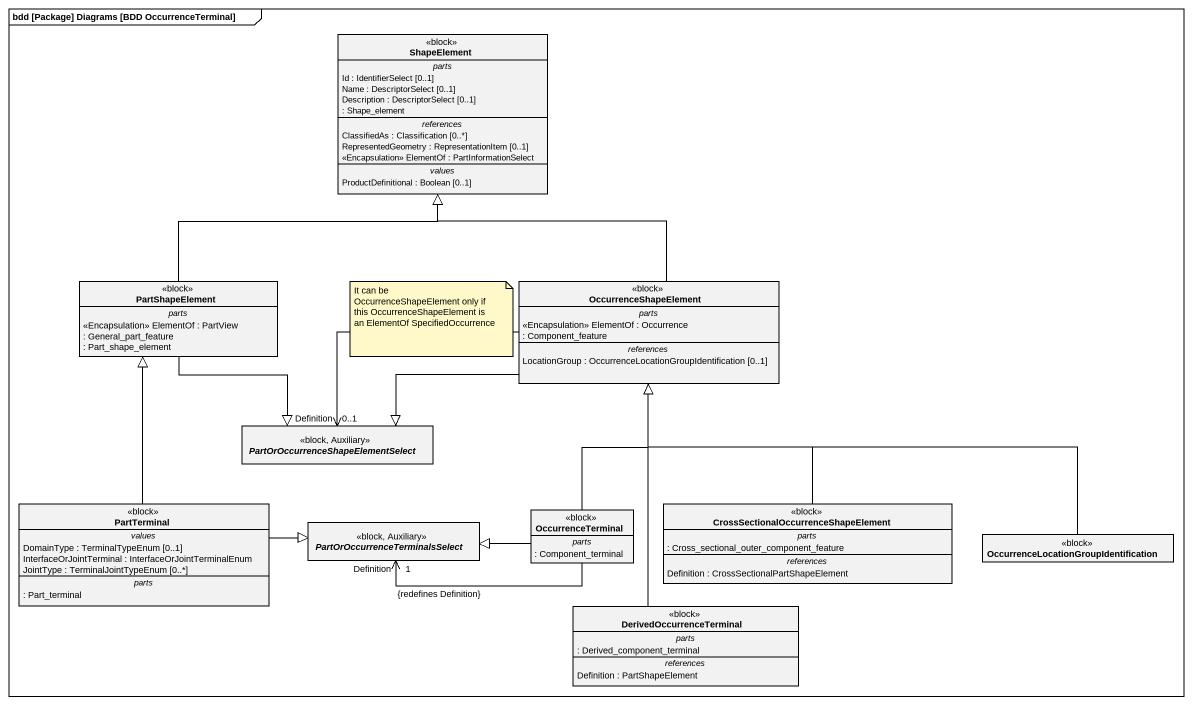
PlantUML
@startuml
mainframe bdd [Package] Diagrams [BDD OccurrenceTerminal]
hide circle
hide empty members
class ShapeElement <<block>> {
  -- parts --
  Id : IdentifierSelect [0..1]
  Name : DescriptorSelect [0..1]
  Description : DescriptorSelect [0..1]
  : Shape_element
  -- references --
  ClassifiedAs : Classification [0..*]
  RepresentedGeometry : RepresentationItem [0..1]
  <<Encapsulation>> ElementOf : PartInformationSelect
  -- values --
  ProductDefinitional : Boolean [0..1]
}
class PartShapeElement <<block>> {
  -- parts --
  <<Encapsulation>> ElementOf : PartView
  : General_part_feature
  : Part_shape_element
}
class OccurrenceShapeElement <<block>> {
  -- parts --
  <<Encapsulation>> ElementOf : Occurrence
  : Component_feature
  -- references --
  LocationGroup : OccurrenceLocationGroupIdentification [0..1]
}
abstract class "PartOrOccurrenceShapeElementSelect" as PartOrOccurrenceShapeElement <<block, Auxiliary>>
class PartTerminal <<block>> {
  -- values --
  DomainType : TerminalTypeEnum [0..1]
  InterfaceOrJointTerminal : InterfaceOrJointTerminalEnum
  JointType : TerminalJointTypeEnum [0..*]
  -- parts --
  : Part_terminal
}
class "CrossSectionalOccurrenceShapeElement" as CrossSectionalOccurrenceShap <<block>> {
  -- parts --
  : Cross_sectional_outer_component_feature
  -- references --
  Definition : CrossSectionalPartShapeElement
}
abstract class "PartOrOccurrenceTerminalsSelect" as PartOrOccurrenceTerminalsSel <<block, Auxiliary>>
class OccurrenceTerminal <<block>> {
  -- parts --
  : Component_terminal
}
class "OccurrenceLocationGroupIdentification" as OccurrenceLocationGroupIdent <<block>>
class DerivedOccurrenceTerminal <<block>> {
  -- parts --
  : Derived_component_terminal
  -- references --
  Definition : PartShapeElement
}
PartShapeElement -up-|> ShapeElement
PartShapeElement --|> PartOrOccurrenceShapeElement
OccurrenceShapeElement -up-|> ShapeElement
OccurrenceShapeElement -left-|> PartOrOccurrenceShapeElement
PartOrOccurrenceShapeElement "Definition\n0..1" <-right- OccurrenceShapeElement
PartTerminal -up-|> PartShapeElement
PartTerminal -right-|> PartOrOccurrenceTerminalsSel
CrossSectionalOccurrenceShap -up-|> OccurrenceShapeElement
PartOrOccurrenceTerminalsSel "Definition\n1\n{redefines Definition}" <-right- OccurrenceTerminal
OccurrenceTerminal -up-|> OccurrenceShapeElement
OccurrenceTerminal -left-|> PartOrOccurrenceTerminalsSel
OccurrenceLocationGroupIdent -left-|> OccurrenceShapeElement
DerivedOccurrenceTerminal -up-|> OccurrenceShapeElement
note as N1
  It can be OccurrenceShapeElement only if this OccurrenceShapeElement is an ElementOf SpecifiedOccurrence
end note
@enduml
